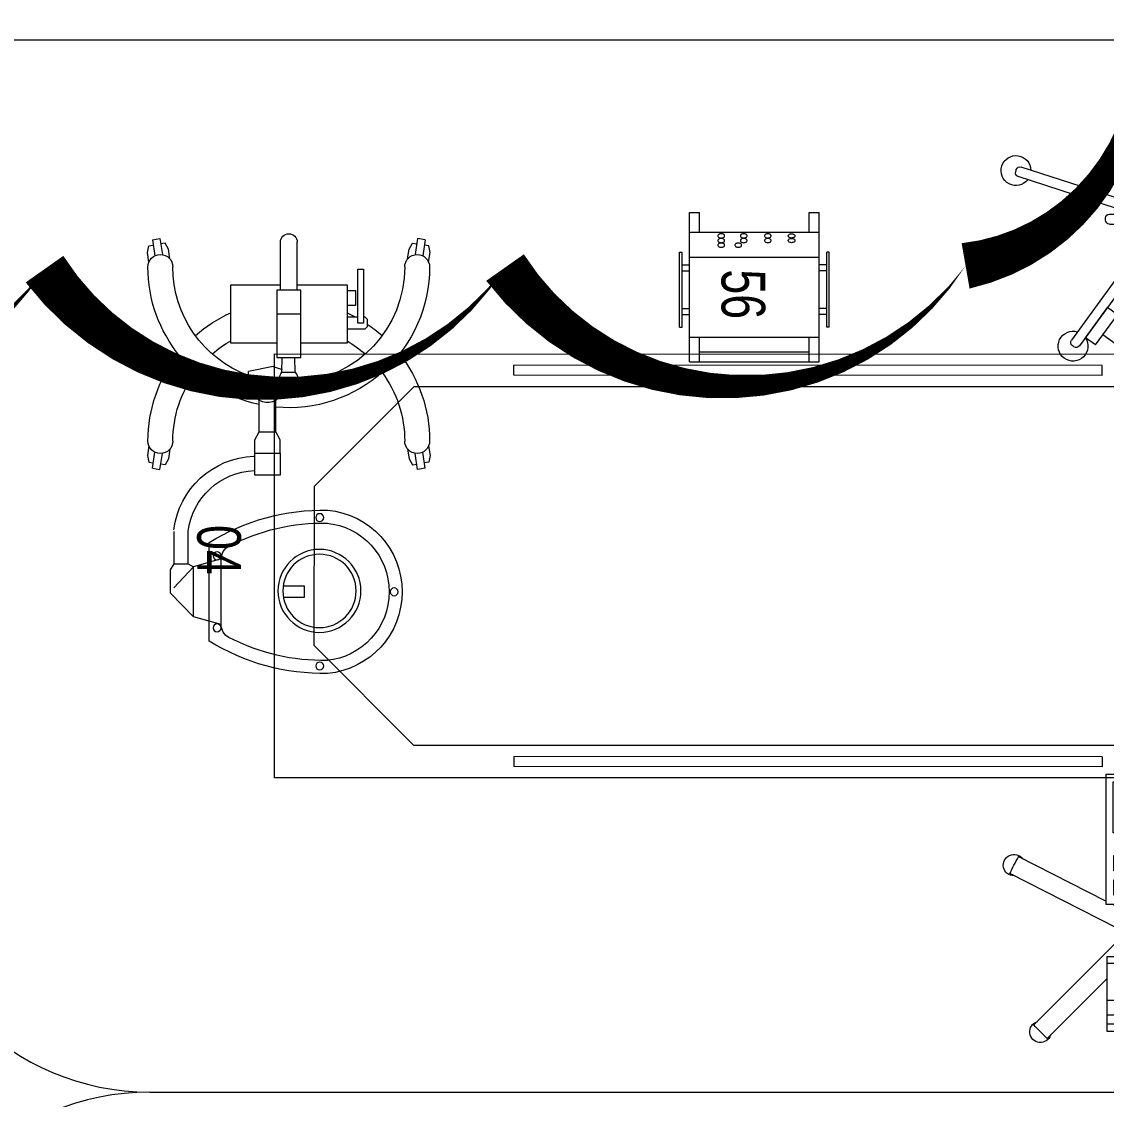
# Model space of a CAD drawing. Header units: millimetres. Extents: x 26027 to 581921, y 7230 to 233891.
# Drawn here: x 468679 to 470854, y 137034 to 139196 of the extents above; entities that cross this region are included whole.
import ezdxf

# ---------------------------------------------------------------- set-up
doc = ezdxf.new("R2010")
doc.units = ezdxf.units.MM
doc.header["$LTSCALE"] = 5
doc.linetypes.add('HIDDEN', pattern=[9.525, 6.35, -3.175])
for name, color, linetype, lineweight in [('LOADING', 163, 'Continuous', 5), ('Medical Equipment and Furniture', 163, 'Continuous', 0), ('Medical Equipment and Furniture1', 163, 'Continuous', 5), ('Medical Equipment and Furniture2', 42, 'Continuous', 13), ('Walls', 32, 'Continuous', 5)]:
    doc.layers.add(name, color=color, linetype=linetype, lineweight=lineweight)
doc.layers.add('REV 01', color=7, linetype='Continuous', lineweight=0, true_color=0xe41b4d)
doc.styles.add('X3G_ENTITY_257CFD', font='swisscl.ttf', dxfattribs={"height": 200})

# ---------------------------------------------------------------- blocks, each defined once
blk = doc.blocks.new('HF12177-P')
for p, q in [((-0.0196, -0.007), (-0.1885, 0.2255)), ((0, 0), (-0.1724, 0.2372)), ((0, 0), (0.1724, 0.2372)), ((0.0196, -0.007), (0.1885, 0.2255)), ((-0.12, -0.015), (-0.12, -0.019)), ((-0.112, -0.007), (0.112, -0.007)), ((-0.1, -0.007), (-0.1, -0.027)), ((0.1, -0.007), (0.1, -0.027)), ((0.12, -0.015), (0.12, -0.019)), ((-0.0631, -0.027), (-0.2951, -0.1024)), ((-0.01, -0.0308), (-0.2889, -0.1214)), ((-0.112, -0.027), (0.112, -0.027)), ((-0.01, -0.0308), (-0.01, -0.324)), ((0.01, -0.0308), (0.01, -0.324)), ((0.01, -0.0308), (0.2889, -0.1214)), ((0.0631, -0.027), (0.2951, -0.1024))]:
    blk.add_line(p, q)
for centre, radius, start, end in [((-0.1852, 0.2378), 0.03, 325.4712, 286.5288), ((0.1852, 0.2378), 0.03, 253.4712, 214.5288), ((-0.1788, 0.2325), 0.008, 36, 125.6267), ((0.1788, 0.2325), 0.008, 54.3733, 144), ((-0.1821, 0.2302), 0.008, 126.3733, 216), ((0, -0.017), 0.315, 125.6267, 126.3733), ((0, -0.017), 0.315, 53.6267, 54.3733), ((0.1821, 0.2302), 0.008, 324, 53.6267), ((-0.112, -0.015), 0.008, 90, 180), ((-0.112, -0.019), 0.008, 180, 270), ((0.112, -0.015), 0.008, 0, 90), ((0.112, -0.019), 0.008, 270, 0), ((-0.2996, -0.1144), 0.03, 37.4712, 358.5288), ((0.2996, -0.1144), 0.03, 181.4712, 142.5288), ((-0.2926, -0.11), 0.008, 108, 197.6267), ((0.2926, -0.11), 0.008, 342.3733, 72), ((0, -0.017), 0.315, 197.6267, 198.3733), ((-0.2914, -0.1138), 0.008, 198.3733, 288), ((0.2914, -0.1138), 0.008, 252, 341.6267), ((0, -0.017), 0.315, 341.6267, 342.3733), ((0, -0.332), 0.03, 109.4712, 70.5288), ((-0.002, -0.324), 0.008, 180, 269.6267), ((0.002, -0.324), 0.008, 270.3733, 0), ((0, -0.017), 0.315, 269.6267, 270.3733)]:
    blk.add_arc(centre, radius, start, end)
blk = doc.blocks.new('MONITOR ARM PLAN')
at = {"color": 8, "linetype": 'HIDDEN'}
for p, q in [((0.025, -0.49375, 0), (0.025, -0.18375, 0)), ((0.025, -0.18375, 0), (0.2, -0.18375, 0)), ((0.2, -0.44375, 0), (0.2, -0.18375, 0)), ((0.2, -0.44375, 0), (0.15, -0.49375, 0)), ((0.025, -0.49375, 0), (0.15, -0.49375, 0))]:
    blk.add_line(p, q, dxfattribs=at)
at = {"layer": 'Medical Equipment and Furniture1'}
for p, q in [((0.025, 0.0375), (0, 0.0375)), ((0, 0.0375), (0, -0.0375)), ((0.025, 0.0375), (0.025, -0.0375)), ((0.145, 0.0125), (0.025, 0.0125)), ((0.15, 0.0075), (0.15, -0.0325)), ((0.025, -0.0375), (0, -0.0375)), ((0.025, -0.0375), (0.145, -0.0375)), ((0.09375, -0.0375), (0.09375, -0.04)), ((0.14375, -0.0375), (0.14375, -0.04)), ((0.09875, -0.045), (0.13875, -0.045)), ((0.1, -0.045), (0.1, -0.18375)), ((0.1375, -0.045), (0.1375, -0.18375))]:
    blk.add_line(p, q, dxfattribs=at)
for centre, start, end in [((0.145, 0.0075, 0), 0, 90), ((0.09875, -0.04), 180, 270), ((0.13875, -0.04), 270, 360), ((0.145, -0.0325), 270, 0)]:
    blk.add_arc(centre, 0.005, start, end, dxfattribs=at)
blk = doc.blocks.new('HF16786E-P')
at = {"layer": 'Medical Equipment and Furniture1'}
for p, q in [((0, 0.425), (-2.14, 0.425)), ((-2.14, 0.425), (-2.14, -0.425)), ((-0.48, 0.4025), (-1.66, 0.4025)), ((-1.66, 0.3825), (-1.66, 0.4025)), ((-0.48, 0.3825), (-0.48, 0.4025)), ((-0.48, 0.3825), (-1.66, 0.3825)), ((-1.86, 0.36), (-2.06, 0.16)), ((-0.28, 0.36), (-1.86, 0.36)), ((-2.06, 0.16), (-2.06, -0.16)), ((-2.06, -0.16), (-1.86, -0.36)), ((-1.86, -0.36), (-0.28, -0.36)), ((-0.48, -0.3825), (-1.66, -0.3825)), ((-1.66, -0.3825), (-1.66, -0.4025)), ((-0.48, -0.3825), (-0.48, -0.4025)), ((-0.48, -0.4025), (-1.66, -0.4025)), ((-2.14, -0.425), (0, -0.425))]:
    blk.add_line(p, q, dxfattribs=at)
for points in [[(-0.48, 0.3825), (-0.48, 0.3825), (-0.48, 0.3825), (-0.48, 0.3825), (-0.48, 0.3825), (-0.48, 0.3825), (-0.48, 0.3825), (-0.48, 0.3825), (-0.48, 0.3825), (-0.48, 0.3825), (-0.48, 0.3825), (-0.48, 0.3825), (-0.48, 0.3825), (-0.48, 0.3825), (-0.48, 0.3825), (-0.48, 0.3825), (-0.48, 0.3825), (-0.48, 0.3825), (-0.48, 0.3825), (-0.48, 0.3825), (-0.48, 0.3825), (-0.48, 0.3825), (-0.48, 0.3825), (-0.48, 0.3825), (-0.48, 0.3825), (-0.48, 0.3825), (-0.48, 0.3825), (-0.48, 0.3825), (-0.48, 0.3825), (-0.48, 0.3825), (-0.48, 0.3825), (-0.48, 0.3825), (-0.48, 0.3825), (-0.48, 0.3825), (-0.48, 0.3825), (-0.48, 0.3825), (-0.48, 0.3825), (-0.48, 0.3825), (-0.48, 0.3825), (-0.48, 0.3825), (-0.48, 0.3825), (-0.48, 0.3825), (-0.48, 0.3825), (-0.48, 0.3825), (-0.48, 0.3825), (-0.48, 0.3825), (-0.48, 0.3825), (-0.48, 0.3825), (-0.48, 0.3825), (-0.48, 0.3825), (-0.48, 0.3825), (-0.48, 0.3825), (-0.48, 0.3825), (-0.48, 0.3825), (-0.48, 0.3825), (-0.48, 0.3825), (-0.48, 0.3825), (-0.48, 0.3825), (-0.48, 0.3825), (-0.48, 0.3825), (-0.48, 0.3825), (-0.48, 0.3825), (-0.48, 0.3825), (-0.48, 0.3825), (-0.48, 0.3825), (-0.48, 0.3825), (-0.48, 0.3825), (-0.48, 0.3825), (-0.48, 0.3825), (-0.48, 0.3825), (-0.48, 0.3825), (-0.48, 0.3825), (-0.48, 0.3825), (-0.48, 0.3825), (-0.48, 0.3825), (-0.48, 0.3825), (-0.48, 0.3825), (-0.48, 0.3825), (-0.48, 0.3825), (-0.48, 0.3825), (-0.48, 0.3825), (-0.48, 0.3825), (-0.48, 0.3825), (-0.48, 0.3825), (-0.48, 0.3825), (-0.48, 0.3825), (-0.48, 0.3825), (-0.48, 0.3825), (-0.48, 0.3825), (-0.48, 0.3825), (-0.48, 0.3825), (-0.48, 0.3825), (-0.48, 0.3825), (-0.48, 0.3825), (-0.48, 0.3825), (-0.48, 0.3825), (-0.48, 0.3825), (-0.48, 0.3825), (-0.48, 0.3825), (-0.48, 0.3825), (-0.48, 0.3825), (-0.48, 0.3825), (-0.48, 0.3825), (-0.48, 0.3825), (-0.48, 0.3825), (-0.48, 0.3825), (-0.48, 0.3825), (-0.48, 0.3825), (-0.48, 0.3825), (-0.48, 0.3825), (-0.48, 0.3825), (-0.48, 0.3825), (-0.48, 0.3825), (-0.48, 0.3825), (-0.48, 0.3825), (-0.48, 0.3825), (-0.48, 0.3825), (-0.48, 0.3825), (-0.48, 0.3825), (-0.48, 0.3825), (-0.48, 0.3825), (-0.48, 0.3825), (-0.48, 0.3825), (-0.48, 0.3825), (-0.48, 0.3825), (-0.48, 0.3825), (-0.48, 0.3825), (-0.48, 0.3825), (-0.48, 0.3825), (-0.48, 0.3825), (-0.48, 0.3825), (-0.48, 0.3825), (-0.48, 0.3825), (-0.48, 0.3825), (-0.48, 0.3825), (-0.48, 0.3825), (-0.48, 0.3825), (-0.48, 0.3825), (-0.48, 0.3825), (-0.48, 0.3825), (-0.48, 0.3825), (-0.48, 0.3825), (-0.48, 0.3825), (-0.48, 0.3825), (-0.48, 0.3825), (-0.48, 0.3825), (-0.48, 0.3825), (-0.48, 0.3825), (-0.48, 0.3825), (-0.48, 0.3825), (-0.48, 0.3825), (-0.48, 0.3825), (-0.48, 0.3825), (-0.48, 0.3825), (-0.48, 0.3825), (-0.48, 0.3825), (-0.48, 0.3825), (-0.48, 0.3825), (-0.48, 0.3825), (-0.48, 0.3825), (-0.48, 0.3825), (-0.48, 0.3825), (-0.48, 0.3825), (-0.48, 0.3825), (-0.48, 0.3825), (-0.48, 0.3825), (-0.48, 0.3825), (-0.48, 0.3825), (-0.48, 0.3825), (-0.48, 0.3825), (-0.48, 0.3825), (-0.48, 0.3825), (-0.48, 0.3825), (-0.48, 0.3825), (-0.48, 0.3825), (-0.48, 0.3825), (-0.48, 0.3825), (-0.48, 0.3825), (-0.48, 0.3825), (-0.48, 0.3825), (-0.48, 0.3825), (-0.48, 0.3825), (-0.48, 0.3825), (-0.48, 0.3825), (-0.48, 0.3825), (-0.48, 0.3825), (-0.48, 0.3825), (-0.48, 0.3825), (-0.48, 0.3825), (-0.48, 0.3825), (-0.48, 0.3825), (-0.48, 0.3825), (-0.48, 0.3825), (-0.48, 0.3825), (-0.48, 0.3825), (-0.48, 0.3825), (-0.48, 0.3825), (-0.48, 0.3825), (-0.48, 0.3825), (-0.48, 0.3825), (-0.48, 0.3825), (-0.48, 0.3825), (-0.48, 0.3825), (-0.48, 0.3825), (-0.48, 0.3825), (-0.48, 0.3825), (-0.48, 0.3825), (-0.48, 0.3825), (-0.48, 0.3825), (-0.48, 0.3825), (-0.48, 0.3825), (-0.48, 0.3825), (-0.48, 0.3825), (-0.48, 0.3825), (-0.48, 0.3825), (-0.48, 0.3825), (-0.48, 0.3825), (-0.48, 0.3825), (-0.48, 0.3825)], [(-0.48, 0.3825), (-0.48, 0.3825), (-0.48, 0.3825), (-0.48, 0.3825), (-0.48, 0.3825), (-0.48, 0.3825), (-0.48, 0.3825), (-0.48, 0.3825), (-0.48, 0.3825), (-0.48, 0.3825), (-0.48, 0.3825), (-0.48, 0.3825), (-0.48, 0.3825), (-0.48, 0.3825), (-0.48, 0.3825), (-0.48, 0.3825), (-0.48, 0.3825), (-0.48, 0.3825), (-0.48, 0.3825), (-0.48, 0.3825), (-0.48, 0.3825), (-0.48, 0.3825), (-0.48, 0.3825), (-0.48, 0.3825), (-0.48, 0.3825), (-0.48, 0.3825), (-0.48, 0.3825), (-0.48, 0.3825), (-0.48, 0.3825), (-0.48, 0.3825), (-0.48, 0.3825), (-0.48, 0.3825), (-0.48, 0.3825), (-0.48, 0.3825), (-0.48, 0.3825), (-0.48, 0.3825), (-0.48, 0.3825), (-0.48, 0.3825), (-0.48, 0.3825), (-0.48, 0.3825), (-0.48, 0.3825), (-0.48, 0.3825), (-0.48, 0.3825), (-0.48, 0.3825), (-0.48, 0.3825), (-0.48, 0.3825), (-0.48, 0.3825), (-0.48, 0.3825), (-0.48, 0.3825), (-0.48, 0.3825), (-0.48, 0.3825), (-0.48, 0.3825), (-0.48, 0.3825), (-0.48, 0.3825), (-0.48, 0.3825), (-0.48, 0.3825), (-0.48, 0.3825), (-0.48, 0.3825), (-0.48, 0.3825), (-0.48, 0.3825), (-0.48, 0.3825), (-0.48, 0.3825), (-0.48, 0.3825), (-0.48, 0.3825), (-0.48, 0.3825), (-0.48, 0.3825), (-0.48, 0.3825), (-0.48, 0.3825), (-0.48, 0.3825), (-0.48, 0.3825), (-0.48, 0.3825), (-0.48, 0.3825), (-0.48, 0.3825), (-0.48, 0.3825), (-0.48, 0.3825), (-0.48, 0.3825), (-0.48, 0.3825), (-0.48, 0.3825), (-0.48, 0.3825), (-0.48, 0.3825), (-0.48, 0.3825), (-0.48, 0.3825), (-0.48, 0.3825), (-0.48, 0.3825), (-0.48, 0.3825), (-0.48, 0.3825), (-0.48, 0.3825), (-0.48, 0.3825), (-0.48, 0.3825), (-0.48, 0.3825), (-0.48, 0.3825), (-0.48, 0.3825), (-0.48, 0.3825), (-0.48, 0.3825), (-0.48, 0.3825), (-0.48, 0.3825), (-0.48, 0.3825), (-0.48, 0.3825), (-0.48, 0.3825), (-0.48, 0.3825), (-0.48, 0.3825), (-0.48, 0.3825), (-0.48, 0.3825), (-0.48, 0.3825), (-0.48, 0.3825), (-0.48, 0.3825), (-0.48, 0.3825), (-0.48, 0.3825), (-0.48, 0.3825), (-0.48, 0.3825), (-0.48, 0.3825), (-0.48, 0.3825), (-0.48, 0.3825), (-0.48, 0.3825), (-0.48, 0.3825), (-0.48, 0.3825), (-0.48, 0.3825), (-0.48, 0.3825), (-0.48, 0.3825), (-0.48, 0.3825), (-0.48, 0.3825), (-0.48, 0.3825), (-0.48, 0.3825), (-0.48, 0.3825), (-0.48, 0.3825), (-0.48, 0.3825), (-0.48, 0.3825), (-0.48, 0.3825), (-0.48, 0.3825), (-0.48, 0.3825), (-0.48, 0.3825), (-0.48, 0.3825), (-0.48, 0.3825), (-0.48, 0.3825), (-0.48, 0.3825), (-0.48, 0.3825), (-0.48, 0.3825), (-0.48, 0.3825), (-0.48, 0.3825), (-0.48, 0.3825), (-0.48, 0.3825), (-0.48, 0.3825), (-0.48, 0.3825), (-0.48, 0.3825), (-0.48, 0.3825), (-0.48, 0.3825), (-0.48, 0.3825), (-0.48, 0.3825), (-0.48, 0.3825), (-0.48, 0.3825), (-0.48, 0.3825), (-0.48, 0.3825), (-0.48, 0.3825), (-0.48, 0.3825), (-0.48, 0.3825), (-0.48, 0.3825), (-0.48, 0.3825), (-0.48, 0.3825), (-0.48, 0.3825), (-0.48, 0.3825), (-0.48, 0.3825), (-0.48, 0.3825), (-0.48, 0.3825), (-0.48, 0.3825), (-0.48, 0.3825), (-0.48, 0.3825), (-0.48, 0.3825), (-0.48, 0.3825), (-0.48, 0.3825), (-0.48, 0.3825), (-0.48, 0.3825), (-0.48, 0.3825), (-0.48, 0.3825), (-0.48, 0.3825), (-0.48, 0.3825), (-0.48, 0.3825), (-0.48, 0.3825), (-0.48, 0.3825), (-0.48, 0.3825), (-0.48, 0.3825), (-0.48, 0.3825), (-0.48, 0.3825), (-0.48, 0.3825), (-0.48, 0.3825), (-0.48, 0.3825), (-0.48, 0.3825), (-0.48, 0.3825), (-0.48, 0.3825), (-0.48, 0.3825), (-0.48, 0.3825), (-0.48, 0.3825), (-0.48, 0.3825), (-0.48, 0.3825), (-0.48, 0.3825), (-0.48, 0.3825), (-0.48, 0.3825), (-0.48, 0.3825), (-0.48, 0.3825), (-0.48, 0.3825), (-0.48, 0.3825), (-0.48, 0.3825), (-0.48, 0.3825), (-0.48, 0.3825), (-0.48, 0.3825), (-0.48, 0.3825), (-0.48, 0.3825), (-0.48, 0.3825), (-0.48, 0.3825), (-0.48, 0.3825), (-0.48, 0.3825), (-0.48, 0.3825), (-0.48, 0.3825), (-0.48, 0.3825), (-0.48, 0.3825)], [(-0.48, 0.3825), (-0.48, 0.3825), (-0.48, 0.3825), (-0.48, 0.3825), (-0.48, 0.3825), (-0.48, 0.3825), (-0.48, 0.3825), (-0.48, 0.3825), (-0.48, 0.3825), (-0.48, 0.3825), (-0.48, 0.3825), (-0.48, 0.3825), (-0.48, 0.3825), (-0.48, 0.3825), (-0.48, 0.3825), (-0.48, 0.3825), (-0.48, 0.3825), (-0.48, 0.3825), (-0.48, 0.3825), (-0.48, 0.3825), (-0.48, 0.3825), (-0.48, 0.3825), (-0.48, 0.3825), (-0.48, 0.3825), (-0.48, 0.3825), (-0.48, 0.3825), (-0.48, 0.3825), (-0.48, 0.3825), (-0.48, 0.3825), (-0.48, 0.3825), (-0.48, 0.3825), (-0.48, 0.3825), (-0.48, 0.3825), (-0.48, 0.3825), (-0.48, 0.3825), (-0.48, 0.3825), (-0.48, 0.3825), (-0.48, 0.3825), (-0.48, 0.3825), (-0.48, 0.3825), (-0.48, 0.3825), (-0.48, 0.3825), (-0.48, 0.3825), (-0.48, 0.3825), (-0.48, 0.3825), (-0.48, 0.3825), (-0.48, 0.3825), (-0.48, 0.3825), (-0.48, 0.3825), (-0.48, 0.3825), (-0.48, 0.3825), (-0.48, 0.3825), (-0.48, 0.3825), (-0.48, 0.3825), (-0.48, 0.3825), (-0.48, 0.3825), (-0.48, 0.3825), (-0.48, 0.3825), (-0.48, 0.3825), (-0.48, 0.3825), (-0.48, 0.3825), (-0.48, 0.3825), (-0.48, 0.3825), (-0.48, 0.3825), (-0.48, 0.3825), (-0.48, 0.3825), (-0.48, 0.3825), (-0.48, 0.3825), (-0.48, 0.3825), (-0.48, 0.3825), (-0.48, 0.3825), (-0.48, 0.3825), (-0.48, 0.3825), (-0.48, 0.3825), (-0.48, 0.3825), (-0.48, 0.3825), (-0.48, 0.3825), (-0.48, 0.3825), (-0.48, 0.3825), (-0.48, 0.3825), (-0.48, 0.3825), (-0.48, 0.3825), (-0.48, 0.3825), (-0.48, 0.3825), (-0.48, 0.3825), (-0.48, 0.3825), (-0.48, 0.3825), (-0.48, 0.3825), (-0.48, 0.3825), (-0.48, 0.3825), (-0.48, 0.3825), (-0.48, 0.3825), (-0.48, 0.3825), (-0.48, 0.3825), (-0.48, 0.3825), (-0.48, 0.3825), (-0.48, 0.3825), (-0.48, 0.3825), (-0.48, 0.3825), (-0.48, 0.3825), (-0.48, 0.3825), (-0.48, 0.3825), (-0.48, 0.3825), (-0.48, 0.3825), (-0.48, 0.3825), (-0.48, 0.3825), (-0.48, 0.3825), (-0.48, 0.3825), (-0.48, 0.3825), (-0.48, 0.3825), (-0.48, 0.3825), (-0.48, 0.3825), (-0.48, 0.3825), (-0.48, 0.3825), (-0.48, 0.3825), (-0.48, 0.3825), (-0.48, 0.3825), (-0.48, 0.3825), (-0.48, 0.3825), (-0.48, 0.3825), (-0.48, 0.3825), (-0.48, 0.3825), (-0.48, 0.3825), (-0.48, 0.3825), (-0.48, 0.3825), (-0.48, 0.3825), (-0.48, 0.3825), (-0.48, 0.3825), (-0.48, 0.3825), (-0.48, 0.3825), (-0.48, 0.3825), (-0.48, 0.3825), (-0.48, 0.3825), (-0.48, 0.3825), (-0.48, 0.3825), (-0.48, 0.3825), (-0.48, 0.3825), (-0.48, 0.3825), (-0.48, 0.3825), (-0.48, 0.3825), (-0.48, 0.3825), (-0.48, 0.3825), (-0.48, 0.3825), (-0.48, 0.3825), (-0.48, 0.3825), (-0.48, 0.3825), (-0.48, 0.3825), (-0.48, 0.3825), (-0.48, 0.3825), (-0.48, 0.3825), (-0.48, 0.3825), (-0.48, 0.3825), (-0.48, 0.3825), (-0.48, 0.3825), (-0.48, 0.3825), (-0.48, 0.3825), (-0.48, 0.3825), (-0.48, 0.3825), (-0.48, 0.3825), (-0.48, 0.3825), (-0.48, 0.3825), (-0.48, 0.3825), (-0.48, 0.3825), (-0.48, 0.3825), (-0.48, 0.3825), (-0.48, 0.3825), (-0.48, 0.3825), (-0.48, 0.3825), (-0.48, 0.3825), (-0.48, 0.3825), (-0.48, 0.3825), (-0.48, 0.3825), (-0.48, 0.3825), (-0.48, 0.3825), (-0.48, 0.3825), (-0.48, 0.3825), (-0.48, 0.3825), (-0.48, 0.3825), (-0.48, 0.3825), (-0.48, 0.3825), (-0.48, 0.3825), (-0.48, 0.3825), (-0.48, 0.3825), (-0.48, 0.3825), (-0.48, 0.3825), (-0.48, 0.3825), (-0.48, 0.3825), (-0.48, 0.3825), (-0.48, 0.3825), (-0.48, 0.3825), (-0.48, 0.3825), (-0.48, 0.3825), (-0.48, 0.3825), (-0.48, 0.3825), (-0.48, 0.3825), (-0.48, 0.3825), (-0.48, 0.3825), (-0.48, 0.3825), (-0.48, 0.3825), (-0.48, 0.3825), (-0.48, 0.3825), (-0.48, 0.3825), (-0.48, 0.3825), (-0.48, 0.3825), (-0.48, 0.3825), (-0.48, 0.3825), (-0.48, 0.3825), (-0.48, 0.3825), (-0.48, 0.3825), (-0.48, 0.3825), (-0.48, 0.3825), (-0.48, 0.3825), (-0.48, 0.3825), (-0.48, 0.3825), (-0.48, 0.3825), (-0.48, 0.3825), (-0.48, 0.3825), (-0.48, 0.3825), (-0.48, 0.3825), (-0.48, 0.3825), (-0.48, 0.3825), (-0.48, 0.3825), (-0.48, 0.3825), (-0.48, 0.3825), (-0.48, 0.3825), (-0.48, 0.3825), (-0.48, 0.3825), (-0.48, 0.3825), (-0.48, 0.3825), (-0.48, 0.3825), (-0.48, 0.3825), (-0.48, 0.3825), (-0.48, 0.3825), (-0.48, 0.3825), (-0.48, 0.3825), (-0.48, 0.3825), (-0.48, 0.3825), (-0.48, 0.3825), (-0.48, 0.3825), (-0.48, 0.3825), (-0.48, 0.3825), (-0.48, 0.3825), (-0.48, 0.3825), (-0.48, 0.3825), (-0.48, 0.3825), (-0.48, 0.3825), (-0.48, 0.3825), (-0.48, 0.3825), (-0.48, 0.3825), (-0.48, 0.3825), (-0.48, 0.3825), (-0.48, 0.3825), (-0.48, 0.3825), (-0.48, 0.3825), (-0.48, 0.3825), (-0.48, 0.3825), (-0.48, 0.3825), (-0.48, 0.3825), (-0.48, 0.3825), (-0.48, 0.3825), (-0.48, 0.3825), (-0.48, 0.3825), (-0.48, 0.3825), (-0.48, 0.3825), (-0.48, 0.3825), (-0.48, 0.3825), (-0.48, 0.3825), (-0.48, 0.3825), (-0.48, 0.3825), (-0.48, 0.3825), (-0.48, 0.3825), (-0.48, 0.3825), (-0.48, 0.3825), (-0.48, 0.3825), (-0.48, 0.3825), (-0.48, 0.3825), (-0.48, 0.3825)]]:
    blk.add_lwpolyline(points, close=True, dxfattribs=at)
for points in [[(-0.48, 0.3825), (-0.48, 0.3825), (-0.48, 0.3825), (-0.48, 0.3825), (-0.48, 0.3825), (-0.48, 0.3825), (-0.48, 0.3825), (-0.48, 0.3825)], [(-0.48, 0.3825), (-0.48, 0.3825), (-0.48, 0.3825), (-0.48, 0.3825), (-0.48, 0.3825), (-0.48, 0.3825), (-0.48, 0.3825), (-0.48, 0.3825), (-0.48, 0.3825), (-0.48, 0.3825), (-0.48, 0.3825), (-0.48, 0.3825), (-0.48, 0.3825), (-0.48, 0.3825), (-0.48, 0.3825), (-0.48, 0.3825), (-0.48, 0.3825), (-0.48, 0.3825), (-0.48, 0.3825), (-0.48, 0.3825), (-0.48, 0.3825), (-0.48, 0.3825), (-0.48, 0.3825), (-0.48, 0.3825), (-0.48, 0.3825), (-0.48, 0.3825), (-0.48, 0.3825), (-0.48, 0.3825), (-0.48, 0.3825), (-0.48, 0.3825), (-0.48, 0.3825), (-0.48, 0.3825), (-0.48, 0.3825), (-0.48, 0.3825), (-0.48, 0.3825), (-0.48, 0.3825), (-0.48, 0.3825), (-0.48, 0.3825), (-0.48, 0.3825), (-0.48, 0.3825), (-0.48, 0.3825), (-0.48, 0.3825), (-0.48, 0.3825), (-0.48, 0.3825), (-0.48, 0.3825), (-0.48, 0.3825), (-0.48, 0.3825), (-0.48, 0.3825), (-0.48, 0.3825), (-0.48, 0.3825), (-0.48, 0.3825), (-0.48, 0.3825), (-0.48, 0.3825), (-0.48, 0.3825), (-0.48, 0.3825), (-0.48, 0.3825), (-0.48, 0.3825), (-0.48, 0.3825), (-0.48, 0.3825), (-0.48, 0.3825), (-0.48, 0.3825), (-0.48, 0.3825), (-0.48, 0.3825), (-0.48, 0.3825), (-0.48, 0.3825), (-0.48, 0.3825), (-0.48, 0.3825), (-0.48, 0.3825), (-0.48, 0.3825), (-0.48, 0.3825), (-0.48, 0.3825), (-0.48, 0.3825), (-0.48, 0.3825), (-0.48, 0.3825), (-0.48, 0.3825), (-0.48, 0.3825), (-0.48, 0.3825), (-0.48, 0.3825), (-0.48, 0.3825), (-0.48, 0.3825), (-0.48, 0.3825), (-0.48, 0.3825), (-0.48, 0.3825), (-0.48, 0.3825), (-0.48, 0.3825), (-0.48, 0.3825), (-0.48, 0.3825), (-0.48, 0.3825), (-0.48, 0.3825), (-0.48, 0.3825), (-0.48, 0.3825), (-0.48, 0.3825), (-0.48, 0.3825), (-0.48, 0.3825), (-0.48, 0.3825), (-0.48, 0.3825), (-0.48, 0.3825), (-0.48, 0.3825), (-0.48, 0.3825), (-0.48, 0.3825), (-0.48, 0.3825), (-0.48, 0.3825), (-0.48, 0.3825), (-0.48, 0.3825), (-0.48, 0.3825), (-0.48, 0.3825), (-0.48, 0.3825), (-0.48, 0.3825), (-0.48, 0.3825), (-0.48, 0.3825), (-0.48, 0.3825)], [(-0.48, 0.3825), (-0.48, 0.3825), (-0.48, 0.3825), (-0.48, 0.3825), (-0.48, 0.3825), (-0.48, 0.3825), (-0.48, 0.3825), (-0.48, 0.3825), (-0.48, 0.3825), (-0.48, 0.3825), (-0.48, 0.3825), (-0.48, 0.3825), (-0.48, 0.3825), (-0.48, 0.3825), (-0.48, 0.3825), (-0.48, 0.3825), (-0.48, 0.3825)], [(-0.48, 0.3825), (-0.48, 0.3825), (-0.48, 0.3825), (-0.48, 0.3825), (-0.48, 0.3825), (-0.48, 0.3825), (-0.48, 0.3825)], [(-0.48, 0.3825), (-0.48, 0.3825), (-0.48, 0.3825), (-0.48, 0.3825), (-0.48, 0.3825), (-0.48, 0.3825), (-0.48, 0.3825), (-0.48, 0.3825), (-0.48, 0.3825), (-0.48, 0.3825), (-0.48, 0.3825), (-0.48, 0.3825)], [(-0.48, 0.3825), (-0.48, 0.3825), (-0.48, 0.3825), (-0.48, 0.3825), (-0.48, 0.3825), (-0.48, 0.3825), (-0.48, 0.3825), (-0.48, 0.3825), (-0.48, 0.3825), (-0.48, 0.3825), (-0.48, 0.3825), (-0.48, 0.3825), (-0.48, 0.3825), (-0.48, 0.3825), (-0.48, 0.3825), (-0.48, 0.3825), (-0.48, 0.3825), (-0.48, 0.3825), (-0.48, 0.3825), (-0.48, 0.3825), (-0.48, 0.3825), (-0.48, 0.3825), (-0.48, 0.3825), (-0.48, 0.3825), (-0.48, 0.3825), (-0.48, 0.3825), (-0.48, 0.3825), (-0.48, 0.3825), (-0.48, 0.3825), (-0.48, 0.3825), (-0.48, 0.3825), (-0.48, 0.3825), (-0.48, 0.3825), (-0.48, 0.3825), (-0.48, 0.3825), (-0.48, 0.3825), (-0.48, 0.3825), (-0.48, 0.3825), (-0.48, 0.3825), (-0.48, 0.3825), (-0.48, 0.3825), (-0.48, 0.3825), (-0.48, 0.3825), (-0.48, 0.3825), (-0.48, 0.3825), (-0.48, 0.3825), (-0.48, 0.3825), (-0.48, 0.3825), (-0.48, 0.3825), (-0.48, 0.3825), (-0.48, 0.3825), (-0.48, 0.3825), (-0.48, 0.3825), (-0.48, 0.3825), (-0.48, 0.3825), (-0.48, 0.3825), (-0.48, 0.3825), (-0.48, 0.3825), (-0.48, 0.3825), (-0.48, 0.3825), (-0.48, 0.3825), (-0.48, 0.3825), (-0.48, 0.3825), (-0.48, 0.3825), (-0.48, 0.3825), (-0.48, 0.3825), (-0.48, 0.3825), (-0.48, 0.3825), (-0.48, 0.3825), (-0.48, 0.3825), (-0.48, 0.3825), (-0.48, 0.3825), (-0.48, 0.3825), (-0.48, 0.3825), (-0.48, 0.3825), (-0.48, 0.3825), (-0.48, 0.3825), (-0.48, 0.3825), (-0.48, 0.3825), (-0.48, 0.3825), (-0.48, 0.3825), (-0.48, 0.3825), (-0.48, 0.3825), (-0.48, 0.3825), (-0.48, 0.3825), (-0.48, 0.3825), (-0.48, 0.3825), (-0.48, 0.3825), (-0.48, 0.3825)], [(-0.48, 0.3825), (-0.48, 0.3825), (-0.48, 0.3825), (-0.48, 0.3825), (-0.48, 0.3825), (-0.48, 0.3825), (-0.48, 0.3825), (-0.48, 0.3825), (-0.48, 0.3825), (-0.48, 0.3825), (-0.48, 0.3825), (-0.48, 0.3825), (-0.48, 0.3825), (-0.48, 0.3825), (-0.48, 0.3825), (-0.48, 0.3825), (-0.48, 0.3825), (-0.48, 0.3825), (-0.48, 0.3825), (-0.48, 0.3825), (-0.48, 0.3825), (-0.48, 0.3825), (-0.48, 0.3825), (-0.48, 0.3825), (-0.48, 0.3825), (-0.48, 0.3825), (-0.48, 0.3825), (-0.48, 0.3825), (-0.48, 0.3825), (-0.48, 0.3825), (-0.48, 0.3825), (-0.48, 0.3825), (-0.48, 0.3825), (-0.48, 0.3825), (-0.48, 0.3825), (-0.48, 0.3825), (-0.48, 0.3825), (-0.48, 0.3825), (-0.48, 0.3825), (-0.48, 0.3825), (-0.48, 0.3825), (-0.48, 0.3825), (-0.48, 0.3825), (-0.48, 0.3825), (-0.48, 0.3825), (-0.48, 0.3825), (-0.48, 0.3825), (-0.48, 0.3825), (-0.48, 0.3825), (-0.48, 0.3825), (-0.48, 0.3825), (-0.48, 0.3825), (-0.48, 0.3825), (-0.48, 0.3825)], [(-0.48, 0.3825), (-0.48, 0.3825), (-0.48, 0.3825), (-0.48, 0.3825), (-0.48, 0.3825), (-0.48, 0.3825), (-0.48, 0.3825), (-0.48, 0.3825), (-0.48, 0.3825), (-0.48, 0.3825)], [(-0.48, 0.3825), (-0.48, 0.3825), (-0.48, 0.3825), (-0.48, 0.3825), (-0.48, 0.3825), (-0.48, 0.3825), (-0.48, 0.3825), (-0.48, 0.3825), (-0.48, 0.3825), (-0.48, 0.3825)], [(-0.48, 0.3825), (-0.48, 0.3825), (-0.48, 0.3825), (-0.48, 0.3825), (-0.48, 0.3825), (-0.48, 0.3825), (-0.48, 0.3825), (-0.48, 0.3825), (-0.48, 0.3825), (-0.48, 0.3825), (-0.48, 0.3825), (-0.48, 0.3825), (-0.48, 0.3825), (-0.48, 0.3825), (-0.48, 0.3825)], [(-0.48, 0.3825), (-0.48, 0.3825), (-0.48, 0.3825), (-0.48, 0.3825), (-0.48, 0.3825), (-0.48, 0.3825), (-0.48, 0.3825), (-0.48, 0.3825), (-0.48, 0.3825), (-0.48, 0.3825)], [(-0.48, 0.3825), (-0.48, 0.3825), (-0.48, 0.3825), (-0.48, 0.3825), (-0.48, 0.3825), (-0.48, 0.3825), (-0.48, 0.3825)], [(-0.48, 0.3825), (-0.48, 0.3825), (-0.48, 0.3825), (-0.48, 0.3825), (-0.48, 0.3825), (-0.48, 0.3825), (-0.48, 0.3825), (-0.48, 0.3825), (-0.48, 0.3825), (-0.48, 0.3825)], [(-0.48, 0.3825), (-0.48, 0.3825), (-0.48, 0.3825), (-0.48, 0.3825), (-0.48, 0.3825), (-0.48, 0.3825), (-0.48, 0.3825), (-0.48, 0.3825), (-0.48, 0.3825), (-0.48, 0.3825), (-0.48, 0.3825), (-0.48, 0.3825), (-0.48, 0.3825), (-0.48, 0.3825), (-0.48, 0.3825), (-0.48, 0.3825), (-0.48, 0.3825), (-0.48, 0.3825)], [(-0.48, 0.3825), (-0.48, 0.3825), (-0.48, 0.3825), (-0.48, 0.3825), (-0.48, 0.3825), (-0.48, 0.3825), (-0.48, 0.3825), (-0.48, 0.3825), (-0.48, 0.3825)]]:
    blk.add_lwpolyline(points, dxfattribs=at)
blk = doc.blocks.new('mobile light')
at = {"layer": 'LOADING'}
for p, q in [((1883.78, -497.56), (1883.65, -498.45)), ((1885.1, -497.29), (1883.78, -497.56)), ((1887.04, -497.59), (1885.1, -497.29)), ((1923.94, -497.59), (1925.88, -497.29)), ((1925.88, -497.29), (1927.2, -497.56)), ((1927.2, -497.56), (1927.33, -498.45)), ((1882.58, -498.29), (1882.35, -499.8)), ((1882.35, -499.8), (1885.55, -500.28)), ((1882.58, -498.29), (1885.78, -498.78)), ((1883.28, -500.85), (1883.42, -499.96)), ((1928.41, -498.29), (1925.2, -498.78)), ((1928.63, -499.8), (1925.43, -500.28)), ((1927.7, -500.85), (1927.56, -499.96)), ((1928.41, -498.29), (1928.63, -499.8)), ((1884.47, -501.5), (1883.28, -500.85)), ((1886.4, -501.79), (1884.47, -501.5)), ((1924.58, -501.79), (1926.52, -501.5)), ((1926.52, -501.5), (1927.7, -500.85)), ((1948.76, -501.94), (1947.59, -502.62)), ((1953.47, -501.94), (1948.76, -501.94)), ((1958.23, -506.5), (1953.47, -501.94)), ((1947.59, -502.62), (1941.09, -502.62)), ((1947.59, -502.62), (1947.59, -505.45)), ((1948.15, -506.5), (1952.41, -502.55)), ((1947.59, -505.45), (1941.09, -505.45)), ((1946.6, -512.08), (1948.15, -506.5)), ((1947.59, -505.45), (1948.15, -506.5)), ((1958.23, -506.5), (1948.15, -506.5)), ((1959.78, -512.08), (1958.23, -506.5)), ((1963.08, -509.67), (1943.3, -509.67)), ((1959.78, -512.08), (1946.6, -512.08)), ((1908.01, -522.53), (1909, -517.55)), ((1911.69, -517.55), (1909, -517.55)), ((1912.69, -522.53), (1911.69, -517.55)), ((1911.69, -517.55), (1914.17, -518.99)), ((1914.17, -518.99), (1914.17, -523.77)), ((1921.08, -519.69), (1914.74, -519.69)), ((1922.73, -518.8), (1921.08, -519.69)), ((1921.08, -519.69), (1921.08, -523.01)), ((1921.08, -519.69), (1921.08, -523.01)), ((1925.38, -518.8), (1922.73, -518.8)), ((1892.68, -523.97), (1883.05, -523.97)), ((1892.68, -528.06), (1892.68, -523.24)), ((1892.68, -523.24), (1906.16, -523.24)), ((1897.5, -528.06), (1897.5, -523.24)), ((1906.16, -523.24), (1906.16, -528.06)), ((1909.15, -524.25), (1906.16, -524.32)), ((1908.01, -522.53), (1908.62, -524.28)), ((1909.15, -524.25), (1909.15, -526.94)), ((1912.69, -522.53), (1911.9, -524.78)), ((1911.9, -524.78), (1914.17, -523.77)), ((1921.08, -523.01), (1914.77, -523.01)), ((1922.73, -523.93), (1921.08, -523.04)), ((1925.38, -523.93), (1922.73, -523.93)), ((1892.68, -527.34), (1883.05, -527.34)), ((1906.16, -528.06), (1892.68, -528.06)), ((1909.15, -526.94), (1906.16, -526.87)), ((1884.47, -549.77), (1883.28, -550.42)), ((1886.4, -549.48), (1884.47, -549.77)), ((1924.58, -549.48), (1926.52, -549.77)), ((1926.52, -549.77), (1927.7, -550.42)), ((1882.35, -551.47), (1885.55, -550.99)), ((1882.58, -552.98), (1882.35, -551.47)), ((1882.58, -552.98), (1885.78, -552.5)), ((1883.28, -550.42), (1883.42, -551.31)), ((1928.41, -552.98), (1925.2, -552.5)), ((1928.63, -551.47), (1925.43, -550.99)), ((1927.7, -550.42), (1927.56, -551.31)), ((1928.41, -552.98), (1928.63, -551.47)), ((1883.78, -553.71), (1883.65, -552.82)), ((1885.1, -553.98), (1883.78, -553.71)), ((1887.04, -553.69), (1885.1, -553.98)), ((1923.94, -553.69), (1925.88, -553.98)), ((1925.88, -553.98), (1927.2, -553.71)), ((1927.2, -553.71), (1927.33, -552.82))]:
    blk.add_line(p, q, dxfattribs=at)
for points in [[(1903.33, -523.24), (1903.33, -514.02), (1891.61, -514.02), (1891.61, -523.97)], [(1954.27, -524.55), (1954.27, -528.82), (1952.05, -528.82), (1952.05, -524.5)], [(1891.61, -527.34), (1891.61, -537.34), (1903.33, -537.34), (1903.33, -528.06)], [(1892.74, -537.34), (1892.74, -539.04), (1895.76, -539.04), (1895.76, -537.34)], [(1898.05, -537.34), (1898.05, -539.5)], [(1898.05, -540.63), (1898.05, -540.87), (1898.53, -541.35), (1900.02, -541.35), (1900.5, -540.87), (1900.5, -537.34)]]:
    blk.add_lwpolyline(points, dxfattribs=at)
for points in [[(1929.78, -518.8), (1925.38, -518.8), (1925.38, -523.93), (1929.78, -523.93)], [(1899.3, -539.5), (1888.5, -539.5), (1888.5, -540.63), (1899.3, -540.63)]]:
    blk.add_lwpolyline(points, close=True, dxfattribs=at)
for centre, radius in [((1945.96, -511.25), 0.793), ((1960.42, -511.25), 0.793), ((1953.01, -531.79), 8.32), ((1953.01, -531.79), 7.35), ((1938.31, -531.85), 0.793), ((1968.07, -531.85), 0.793), ((1953.19, -546.77), 0.793)]:
    blk.add_circle(centre, radius, dxfattribs=at)
for centre, radius, start, end in [((1888.02, -499.89), 2.5, 90, 270), ((1888.02, -525.64), 28.25, 12.1463, 90), ((1922.96, -525.64), 28.25, 90, 128.2073), ((1922.96, -499.89), 2.5, 270, 90), ((1888.02, -525.64), 23.25, 20.3387, 90), ((1922.96, -525.64), 23.25, 90, 126.3743), ((1942.82, -519.31), 16.86, 97.1293, 177.6115), ((1942.82, -519.31), 13.97, 97.1293, 177.6115), ((1922.96, -525.64), 28.25, 138.4974, 155.7305), ((1922.96, -525.64), 23.25, 138.7224, 150.0382), ((1980.13, -532.49), 43.32, 148.2167, 181.2501), ((1926.25, -532.49), 43.32, 358.7499, 31.7833), ((1946.6, -514.96), 2.89, 90, 152.4092), ((1959.78, -514.96), 2.89, 27.5908, 90), ((1980.13, -532.49), 40.72, 152.4092, 181.2501), ((1926.25, -532.49), 40.72, 358.7499, 27.5908), ((1911.94, -521.38), 3.27, 313.0112, 46.9888), ((1883.05, -525.65), 1.68, 90, 270), ((1888.02, -525.64), 28.25, 270, 5.3386), ((1910.32, -525.6), 1.78, 229.0673, 130.9327), ((1888.02, -525.64), 23.25, 270, 356.3184), ((1953.19, -531.93), 16.44, 185.2361, 354.7639), ((1953.19, -531.93), 13.84, 185.2361, 354.7639), ((1922.96, -525.64), 28.25, 204.483, 208.105), ((1922.96, -525.64), 23.25, 210.2349, 221.2776), ((1922.96, -525.64), 28.25, 213.7985, 221.5026), ((1922.96, -525.64), 23.25, 233.6257, 270), ((1922.96, -525.64), 28.25, 231.7927, 270), ((1888.02, -551.39), 2.5, 90, 270), ((1922.96, -551.39), 2.5, 270, 90)]:
    blk.add_arc(centre, radius, start, end, dxfattribs=at)
blk = doc.blocks.new('Syringe')
at = {"layer": 'Medical Equipment and Furniture2', "color": 254}
for points in [[(42.9739, -11.5277), (42.7139, -11.5277), (42.7139, -11.3827), (42.9739, -11.3827), (42.9739, -11.5277)], [(42.7384, -11.5086), (42.7658, -11.5086), (42.7658, -11.475), (42.7384, -11.475)], [(42.8055, -11.4851), (42.8055, -11.48), (42.8023, -11.48), (42.8023, -11.5069), (42.8055, -11.5069), (42.8055, -11.5019)], [(42.8055, -11.5019), (42.8984, -11.5019), (42.8984, -11.4851), (42.8055, -11.4851)], [(42.779, -11.4899), (42.779, -11.487), (42.7748, -11.487), (42.7748, -11.5), (42.779, -11.5), (42.779, -11.497)], [(42.8023, -11.4899), (42.779, -11.4899)], [(42.779, -11.497), (42.8023, -11.497)], [(42.8055, -11.4899), (42.8055, -11.497)], [(42.8055, -11.497), (42.8055, -11.4899)], [(42.8055, -11.497), (42.8055, -11.4899)]]:
    blk.add_lwpolyline(points, dxfattribs=at)
for points in [[(42.8312, -11.3974), (42.7289, -11.3974), (42.7289, -11.4415), (42.8312, -11.4415)], [(42.9073, -11.3985), (42.8765, -11.3985), (42.8765, -11.4091), (42.9073, -11.4091)], [(42.956, -11.3985), (42.9252, -11.3985), (42.9252, -11.4091), (42.956, -11.4091)], [(42.9073, -11.4175), (42.8765, -11.4175), (42.8765, -11.4281), (42.9073, -11.4281)], [(42.956, -11.4175), (42.9252, -11.4175), (42.9252, -11.4281), (42.956, -11.4281)], [(42.7748, -11.487), (42.7658, -11.487), (42.7658, -11.4777), (42.7748, -11.4777)], [(42.9498, -11.475), (42.8984, -11.475), (42.8984, -11.5086), (42.9498, -11.5086)], [(42.7748, -11.4967), (42.7658, -11.4967), (42.7658, -11.5059), (42.7748, -11.5059)]]:
    blk.add_lwpolyline(points, close=True, dxfattribs=at)
at = {"layer": 'Medical Equipment and Furniture2', "color": 254, "extrusion": (0, 0, -1)}
blk.add_ellipse((42.7384, -11.4918), major_axis=(0, 0.0168), ratio=0.733735, start_param=3.141593, end_param=6.283185, dxfattribs=at)
blk = doc.blocks.new('Infusion')
at = {"layer": 'Medical Equipment and Furniture2', "color": 254}
for points in [[(43.0793, -11.3852), (43.0793, -11.5252), (43.2293, -11.5252), (43.2293, -11.3852), (43.0793, -11.3852)], [(43.1962, -11.4242), (43.1962, -11.4114), (43.215, -11.4114), (43.215, -11.4242)]]:
    blk.add_lwpolyline(points, dxfattribs=at)
for points in [[(43.0793, -11.3852), (43.0793, -11.4242), (43.2293, -11.4242), (43.2293, -11.3852)], [(43.0927, -11.3852), (43.0927, -11.404), (43.1673, -11.404), (43.1673, -11.3852)], [(43.1962, -11.3852), (43.1962, -11.4027), (43.215, -11.4027), (43.215, -11.3852)]]:
    blk.add_lwpolyline(points, close=True, dxfattribs=at)
blk = doc.blocks.new('Infusion Syringe')
at = {"layer": 'Medical Equipment and Furniture1'}
for p, q in [((43.0225, -11.4053), (42.9127, -11.1899)), ((42.9683, -11.3827), (42.8788, -11.2071)), ((43.0459, -11.409), (43.2169, -11.238)), ((43.1234, -11.3852), (43.2437, -11.2649)), ((42.9886, -11.4225), (42.9765, -11.3988)), ((43.0124, -11.4411), (43.017, -11.4365)), ((43.0234, -11.4354), (43.017, -11.4365)), ((43.0357, -11.4374), (43.0414, -11.4403)), ((43.0444, -11.4461), (43.0414, -11.4403)), ((43.0728, -11.4359), (43.0766, -11.432)), ((42.9753, -11.4431), (42.9739, -11.4433)), ((43.0463, -11.4583), (43.0453, -11.4647)), ((43.0791, -11.4595), (43.0793, -11.4596)), ((42.9838, -11.4812), (42.9765, -11.4824)), ((43.0175, -11.473), (43.0233, -11.476)), ((43.0297, -11.4749), (43.0233, -11.476)), ((43.0407, -11.4693), (43.0453, -11.4647)), ((43.0006, -11.498), (42.9627, -11.7368)), ((43.0381, -11.5039), (43.0003, -11.7427)), ((43.0592, -11.4932), (43.0766, -11.502)), ((43.1221, -11.5252), (43.2746, -11.6029)), ((43.2058, -11.5252), (43.2919, -11.5691))]:
    blk.add_line(p, q, dxfattribs=at)
for points in [[(43.0266, -11.4455), (43.0266, -11.4649), (42.9739, -11.4649), (42.9739, -11.4455)], [(43.0266, -11.4455), (43.0266, -11.4649), (43.0793, -11.4649), (43.0793, -11.4455)], [(43.043, -11.4963), (43.043, -11.5009), (43.0102, -11.5009), (43.0102, -11.4963)]]:
    blk.add_lwpolyline(points, close=True, dxfattribs=at)
for points in [[(43.0302, -11.4759), (43.0302, -11.4963), (43.0229, -11.4963), (43.0229, -11.4759)], [(43.0046, -11.5009), (43.0485, -11.5009)], [(43.0485, -11.5116), (43.0046, -11.5116)]]:
    blk.add_lwpolyline(points, dxfattribs=at)
for centre, radius, start, end in [((42.8958, -11.1985), 0.0214, 359.734, 234.266), ((43.0266, -11.4552), 0.2881, 113.2187, 120.7813), ((43.2303, -11.2515), 0.0214, 287.734, 162.266), ((43.0266, -11.4552), 0.2881, 41.2187, 48.7813), ((43.0266, -11.4552), 0.0501, 296.8163, 169.3714), ((43.0266, -11.4552), 0.021, 6.8276, 152.4616), ((43.0266, -11.4552), 0.0501, 190.6286, 243.1837), ((43.0266, -11.4552), 0.021, 207.5384, 353.1724), ((43.0266, -11.4552), 0.00972, 270, 90), ((43.2833, -11.586), 0.0214, 215.734, 90.266), ((43.0266, -11.4552), 0.2881, 329.2187, 336.7813), ((42.9815, -11.7398), 0.0214, 143.734, 18.266), ((43.0266, -11.4552), 0.2881, 257.2187, 264.7813)]:
    blk.add_arc(centre, radius, start, end, dxfattribs=at)
for centre in [(43.0046, -11.5062), (43.0101, -11.5062), (43.0156, -11.5062), (43.0211, -11.5062), (43.0266, -11.5062), (43.0321, -11.5062), (43.0375, -11.5062), (43.043, -11.5062), (43.0485, -11.5062)]:
    blk.add_ellipse(centre, major_axis=(0, -0.00537), ratio=0.510594, start_param=3.141593, end_param=9.424778, dxfattribs=at)
for name in ['Syringe', 'Infusion']:
    blk.add_blockref(name, (0, 0), dxfattribs=at)
blk = doc.blocks.new('ME17423-P')
at = {"layer": 'Medical Equipment and Furniture1'}
for p, q in [((0.26, 0), (0, 0)), ((0, 0), (0, -0.3)), ((0.02, 0), (0.02, -0.05)), ((0.24, 0), (0.24, -0.05)), ((0.26, 0), (0.26, -0.3)), ((0.24, -0.02), (0.02, -0.02)), ((0.26, -0.05), (0, -0.05)), ((-0.02, -0.07), (-0.02, -0.22)), ((-0.02, -0.07), (-0.015, -0.07)), ((-0.015, -0.07), (-0.015, -0.22)), ((0.275, -0.07), (0.275, -0.22)), ((0.28, -0.07), (0.275, -0.07)), ((0.28, -0.07), (0.28, -0.22)), ((-0.015, -0.095), (0, -0.095)), ((-0.015, -0.1075), (0, -0.1075)), ((0.275, -0.095), (0.26, -0.095)), ((0.275, -0.1075), (0.26, -0.1075)), ((-0.015, -0.1825), (0, -0.1825)), ((-0.015, -0.195), (0, -0.195)), ((0.275, -0.1825), (0.26, -0.1825)), ((0.275, -0.195), (0.26, -0.195)), ((0.26, -0.21), (0, -0.21)), ((-0.02, -0.22), (-0.015, -0.22)), ((0.28, -0.22), (0.275, -0.22)), ((0.26, -0.26), (0, -0.26)), ((0.02, -0.26), (0.02, -0.3)), ((0.24, -0.26), (0.24, -0.3)), ((0.02, -0.3), (0, -0.3)), ((0.26, -0.3), (0.24, -0.3))]:
    blk.add_line(p, q, dxfattribs=at)
for points in [[(0.0623, -0.2435, -0.14448), (0.0618, -0.2451, -0.107176), (0.0603, -0.2466, -0.077753), (0.0582, -0.2475, -0.064938), (0.0555, -0.2479, -0.064938), (0.0528, -0.2475, -0.077753), (0.0508, -0.2466, -0.107176), (0.0492, -0.2451, -0.14448), (0.0488, -0.2435, -0.14448), (0.0492, -0.242, -0.107176), (0.0508, -0.2405, -0.077753), (0.0528, -0.2396, -0.064938), (0.0555, -0.2392, -0.064938), (0.0582, -0.2396, -0.077753), (0.0603, -0.2405, -0.107176), (0.0618, -0.242, -0.14448)], [(0.0623, -0.2529, -0.14448), (0.0618, -0.2544, -0.107176), (0.0603, -0.2559, -0.077753), (0.0582, -0.2568, -0.064938), (0.0555, -0.2572, -0.064938), (0.0528, -0.2568, -0.077753), (0.0508, -0.2559, -0.107176), (0.0492, -0.2544, -0.14448), (0.0488, -0.2529, -0.14448), (0.0492, -0.2513, -0.107176), (0.0508, -0.2498, -0.077753), (0.0528, -0.2489, -0.064938), (0.0555, -0.2485, -0.064938), (0.0582, -0.2489, -0.077753), (0.0603, -0.2498, -0.107176), (0.0618, -0.2513, -0.14448)]]:
    blk.add_lwpolyline(points, format="xyb", close=True, dxfattribs=at)
for centre, radius, start, end in [((0.103, -0.2497), 0.0105, 90, 104.8618), ((0.103, -0.2497), 0.0105, 75.1382, 90), ((0.1514, -0.2497), 0.0105, 90, 104.8618), ((0.1514, -0.2497), 0.0105, 75.1382, 90), ((0.1585, -0.2342), 0.00284, 147.1153, 180), ((0.1585, -0.2342), 0.00284, 180, 212.8847), ((0.1604, -0.2354), 0.00507, 122.6457, 147.1153), ((0.1604, -0.233), 0.00507, 212.8847, 237.3543), ((0.1616, -0.2373), 0.00735, 104.8618, 122.6457), ((0.1616, -0.2311), 0.00735, 237.3543, 255.1382), ((0.1624, -0.2404), 0.0105, 90, 104.8618), ((0.1624, -0.228), 0.0105, 255.1382, 270), ((0.1624, -0.2404), 0.0105, 75.1382, 90), ((0.1624, -0.228), 0.0105, 270, 284.8618), ((0.1632, -0.2373), 0.00735, 57.3543, 75.1382), ((0.1632, -0.2311), 0.00735, 284.8618, 302.6457), ((0.1645, -0.2354), 0.00507, 32.8847, 57.3543), ((0.1645, -0.233), 0.00507, 302.6457, 327.1153), ((0.1663, -0.2342), 0.00284, 0, 32.8847), ((0.1663, -0.2342), 0.00284, 327.1153, 0), ((0.1927, -0.2342), 0.00284, 147.1153, 180), ((0.1927, -0.2342), 0.00284, 180, 212.8847), ((0.1945, -0.2354), 0.00507, 122.6457, 147.1153), ((0.1945, -0.233), 0.00507, 212.8847, 237.3543), ((0.1958, -0.2373), 0.00735, 104.8618, 122.6457), ((0.1958, -0.2311), 0.00735, 237.3543, 255.1382), ((0.1966, -0.2404), 0.0105, 90, 104.8618), ((0.1966, -0.228), 0.0105, 255.1382, 270), ((0.1966, -0.2497), 0.0105, 90, 104.8618), ((0.1966, -0.2404), 0.0105, 75.1382, 90), ((0.1966, -0.228), 0.0105, 270, 284.8618), ((0.1966, -0.2497), 0.0105, 75.1382, 90), ((0.1974, -0.2373), 0.00735, 57.3543, 75.1382), ((0.1974, -0.2311), 0.00735, 284.8618, 302.6457), ((0.1986, -0.2354), 0.00507, 32.8847, 57.3543), ((0.1986, -0.233), 0.00507, 302.6457, 327.1153), ((0.2005, -0.2342), 0.00284, 0, 32.8847), ((0.2005, -0.2342), 0.00284, 327.1153, 360), ((0.0991, -0.2435), 0.00284, 147.1153, 180), ((0.0991, -0.2435), 0.00284, 180, 212.8847), ((0.0991, -0.2529), 0.00284, 147.1153, 180), ((0.0991, -0.2529), 0.00284, 180, 212.8847), ((0.101, -0.2447), 0.00507, 122.6457, 147.1153), ((0.101, -0.2423), 0.00507, 212.8847, 237.3543), ((0.101, -0.2541), 0.00507, 122.6457, 147.1153), ((0.101, -0.2517), 0.00507, 212.8847, 237.3543), ((0.1022, -0.2467), 0.00735, 104.8618, 122.6457), ((0.1022, -0.2404), 0.00735, 237.3543, 255.1382), ((0.1022, -0.256), 0.00735, 104.8618, 122.6457), ((0.1022, -0.2497), 0.00735, 237.3543, 255.1382), ((0.103, -0.2374), 0.0105, 255.1382, 270), ((0.103, -0.259), 0.0105, 90, 104.8618), ((0.103, -0.2467), 0.0105, 255.1382, 270), ((0.103, -0.2374), 0.0105, 270, 284.8618), ((0.103, -0.259), 0.0105, 75.1382, 90), ((0.103, -0.2467), 0.0105, 270, 284.8618), ((0.1039, -0.2467), 0.00735, 57.3543, 75.1382), ((0.1039, -0.2404), 0.00735, 284.8618, 302.6457), ((0.1039, -0.256), 0.00735, 57.3543, 75.1382), ((0.1039, -0.2497), 0.00735, 284.8618, 302.6457), ((0.1051, -0.2447), 0.00507, 32.8847, 57.3543), ((0.1051, -0.2423), 0.00507, 302.6457, 327.1153), ((0.1051, -0.2541), 0.00507, 32.8847, 57.3543), ((0.1051, -0.2517), 0.00507, 302.6457, 327.1153), ((0.107, -0.2435), 0.00284, 0, 32.8847), ((0.107, -0.2435), 0.00284, 327.1153, 360), ((0.107, -0.2529), 0.00284, 0, 32.8847), ((0.107, -0.2529), 0.00284, 327.1153, 360), ((0.1475, -0.2435), 0.00284, 147.1153, 180), ((0.1475, -0.2435), 0.00284, 180, 212.8847), ((0.1475, -0.2529), 0.00284, 147.1153, 180), ((0.1475, -0.2529), 0.00284, 180, 212.8847), ((0.1494, -0.2447), 0.00507, 122.6457, 147.1153), ((0.1494, -0.2423), 0.00507, 212.8847, 237.3543), ((0.1494, -0.2541), 0.00507, 122.6457, 147.1153), ((0.1494, -0.2517), 0.00507, 212.8847, 237.3543), ((0.1506, -0.2467), 0.00735, 104.8618, 122.6457), ((0.1506, -0.2404), 0.00735, 237.3543, 255.1382), ((0.1506, -0.256), 0.00735, 104.8618, 122.6457), ((0.1506, -0.2497), 0.00735, 237.3543, 255.1382), ((0.1514, -0.2374), 0.0105, 255.1382, 270), ((0.1514, -0.259), 0.0105, 90, 104.8618), ((0.1514, -0.2467), 0.0105, 255.1382, 270), ((0.1514, -0.2374), 0.0105, 270, 284.8618), ((0.1514, -0.259), 0.0105, 75.1382, 90), ((0.1514, -0.2467), 0.0105, 270, 284.8618), ((0.1522, -0.2467), 0.00735, 57.3543, 75.1382), ((0.1522, -0.2404), 0.00735, 284.8618, 302.6457), ((0.1522, -0.256), 0.00735, 57.3543, 75.1382), ((0.1522, -0.2497), 0.00735, 284.8618, 302.6457), ((0.1534, -0.2447), 0.00507, 32.8847, 57.3543), ((0.1534, -0.2423), 0.00507, 302.6457, 327.1153), ((0.1534, -0.2541), 0.00507, 32.8847, 57.3543), ((0.1534, -0.2517), 0.00507, 302.6457, 327.1153), ((0.1553, -0.2435), 0.00284, 0, 32.8847), ((0.1553, -0.2435), 0.00284, 327.1153, 360), ((0.1553, -0.2529), 0.00284, 0, 32.8847), ((0.1553, -0.2529), 0.00284, 327.1153, 360), ((0.1927, -0.2435), 0.00284, 147.1153, 180), ((0.1927, -0.2435), 0.00284, 180, 212.8847), ((0.1927, -0.2529), 0.00284, 147.1153, 180), ((0.1927, -0.2529), 0.00284, 180, 212.8847), ((0.1945, -0.2447), 0.00507, 122.6457, 147.1153), ((0.1945, -0.2423), 0.00507, 212.8847, 237.3543), ((0.1945, -0.2541), 0.00507, 122.6457, 147.1153), ((0.1945, -0.2517), 0.00507, 212.8847, 237.3543), ((0.1958, -0.2467), 0.00735, 104.8618, 122.6457), ((0.1958, -0.2404), 0.00735, 237.3543, 255.1382), ((0.1958, -0.256), 0.00735, 104.8618, 122.6457), ((0.1958, -0.2497), 0.00735, 237.3543, 255.1382), ((0.1966, -0.2374), 0.0105, 255.1382, 270), ((0.1966, -0.259), 0.0105, 90, 104.8618), ((0.1966, -0.2467), 0.0105, 255.1382, 270), ((0.1966, -0.2374), 0.0105, 270, 284.8618), ((0.1966, -0.259), 0.0105, 75.1382, 90), ((0.1966, -0.2467), 0.0105, 270, 284.8618), ((0.1974, -0.2467), 0.00735, 57.3543, 75.1382), ((0.1974, -0.2404), 0.00735, 284.8618, 302.6457), ((0.1974, -0.256), 0.00735, 57.3543, 75.1382), ((0.1974, -0.2497), 0.00735, 284.8618, 302.6457), ((0.1986, -0.2447), 0.00507, 32.8847, 57.3543), ((0.1986, -0.2423), 0.00507, 302.6457, 327.1153), ((0.1986, -0.2541), 0.00507, 32.8847, 57.3543), ((0.1986, -0.2517), 0.00507, 302.6457, 327.1153), ((0.2005, -0.2435), 0.00284, 0, 32.8847), ((0.2005, -0.2435), 0.00284, 327.1153, 360), ((0.2005, -0.2529), 0.00284, 0, 32.8847), ((0.2005, -0.2529), 0.00284, 327.1153, 360)]:
    blk.add_arc(centre, radius, start, end, dxfattribs=at)

msp = doc.modelspace()

# ---------------------------------------------------------------- linework, layer by layer
at = {"layer": 'Medical Equipment and Furniture'}
msp.add_line((468935.6, 137048.5, 2.4), (471435.6, 137048.5, 2.4), dxfattribs=at)
for centre, start, end in [((468935.6, 137548.5, 2.4), 180, 270), ((468935.6, 136548.5, 2.4), 90, 180)]:
    msp.add_arc(centre, 500, start, end, dxfattribs=at)
at = {"layer": 'REV 01', "elevation": 2.4}
msp.add_lwpolyline([(470843.8, 141178.5, 0, 92.4, -0.520567), (470854.2, 140254.7, 0, 92.4, -0.520567), (470864.6, 139331, 0, 92.4, -0.520567), (470572.1, 138705.7, 0, 92.4, -0.520567), (469648.3, 138702.4, 0, 92.4, -0.520567), (468724.6, 138699.2, 0, 92.4, -0.520567), (467800.8, 138695.9, 0, 92.4, -0.520567), (466877, 138692.7, 0, 92.4, -0.520567), (465953.2, 138689.4, 0, 92.4, -0.520567), (465029.5, 138686.2, 0, 92.4, -0.520567), (464105.7, 138682.9, 0, 92.4, -0.520567), (463181.9, 138679.7, 0, 92.4, -0.520567), (462258.1, 138676.4, 0, 92.4, -0.520567), (461334.4, 138673.1, 0, 92.4, -0.520567), (460410.6, 138669.9, 0, 92.4, -0.520567), (459486.8, 138666.6, 0, 92.4, -0.520567), (459004.3, 139102.3, 0, 92.4, -0.520567), (459012.6, 140026, 0, 92.4, -0.520567), (459020.9, 140949.8, 0, 92.4, -0.520567)], format="xyseb", dxfattribs=at)
at = {"layer": 'Walls'}
msp.add_line((471435.8, 139158.5, 2.4), (467635.8, 139158.5, 2.4), dxfattribs=at)

# ---------------------------------------------------------------- block references
at = {"layer": 'Medical Equipment and Furniture', "extrusion": (1.39405e-12, 1.92689e-13, -1), "xscale": 1000, "yscale": 1000, "zscale": -1000, "rotation": 179.9850316752829}
msp.add_blockref('HF12177-P', (-470972.8, 138782.6, -2.4), dxfattribs=at)
at = {"layer": 'Medical Equipment and Furniture'}
for name, p, xscale, yscale, zscale, rotation in [('MONITOR ARM PLAN', (470834.5, 138592.1, 2.4), -1000, 1000, 1000, 144.0149683247205), ('ME17423-P', (470278.5, 138513.1, 2.4), 999.9999999999994, 999.9999999999994, 999.9999999999994, 179.9997708608138), ('mobile light', (463958.2, 157583.9, 2.4), -10, 10, 10, 90), ('Infusion Syringe', (459470.6, 180399.6, 2.4), -1000, 1000, 1000, 90)]:
    msp.add_blockref(name, p, dxfattribs=dict(at, xscale=xscale, yscale=yscale, zscale=zscale, rotation=rotation))
at = {"layer": 'Medical Equipment and Furniture', "lineweight": 0, "xscale": -1000, "yscale": 1000, "zscale": 1000, "rotation": 179.9850063405835}
msp.add_blockref('HF16786E-P', (471325.8, 138103.5, 2.4), dxfattribs=at)

# ---------------------------------------------------------------- texts
at = {"layer": 'Medical Equipment and Furniture', "char_height": 87.47, "attachment_point": 8, "rotation": 270, "style": 'X3G_ENTITY_257CFD'}
for s, insert in [('56', (470081.4, 138648.9, 2.4)), ('04', (469029.7, 138136.2, 2.4))]:
    msp.add_mtext(s, dxfattribs=dict(at, insert=insert))

doc.saveas('drawing.dxf')
